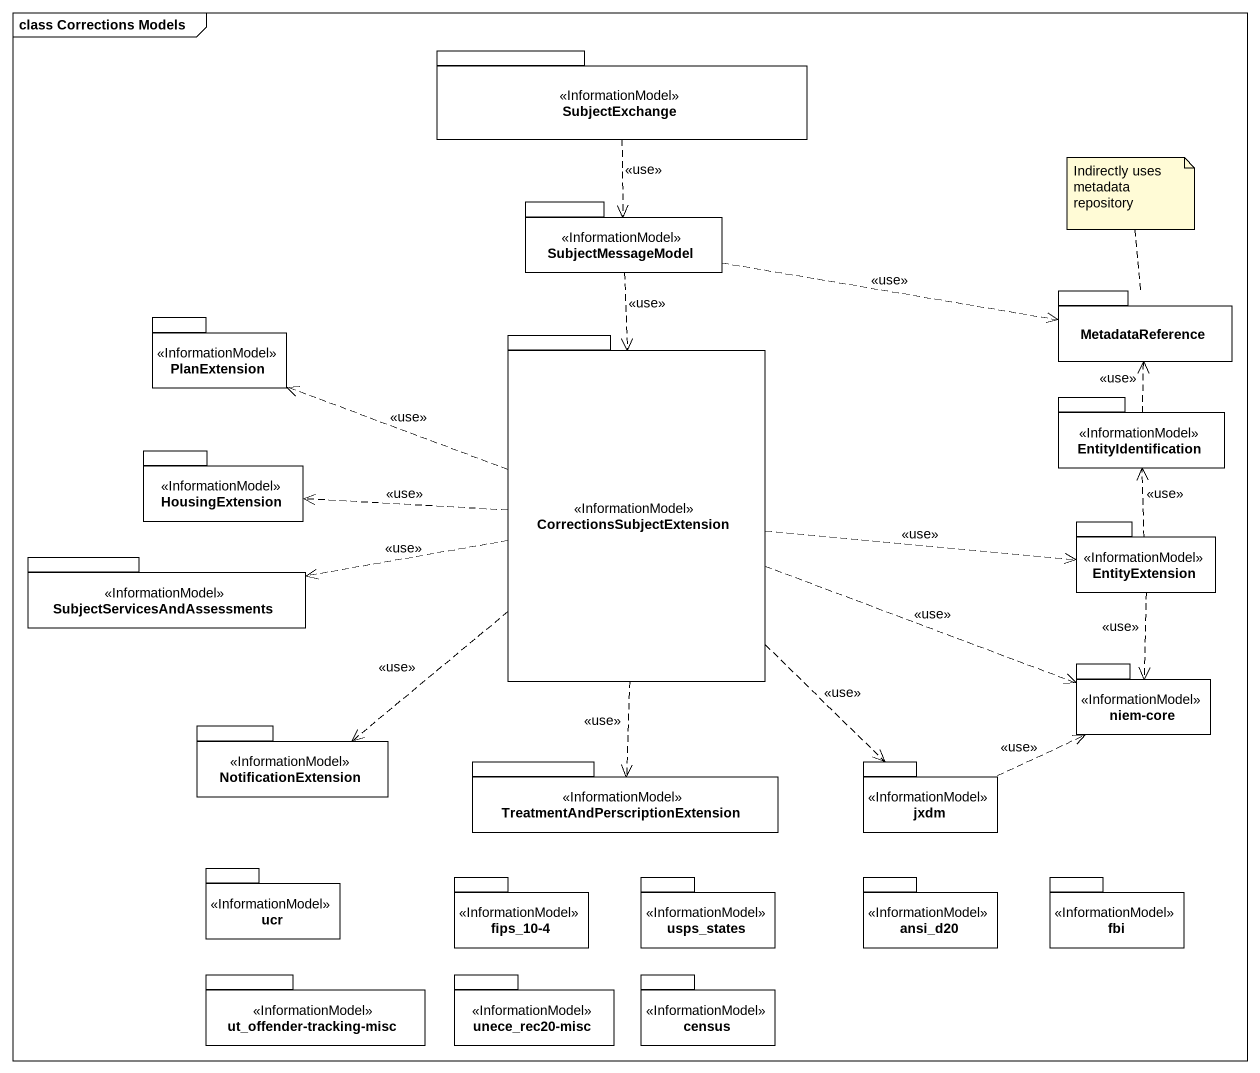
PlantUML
@startuml
mainframe class Corrections Models
package SubjectExchange <<InformationModel>> {
}
package SubjectMessageModel <<InformationModel>> {
}
package MetadataReference {
}
package PlanExtension <<InformationModel>> {
}
package CorrectionsSubjectExtension <<InformationModel>> {
}
package EntityIdentification <<InformationModel>> {
}
package HousingExtension <<InformationModel>> {
}
package EntityExtension <<InformationModel>> {
}
package "SubjectServicesAndAssessments" as SubjectServicesAndAssessment <<InformationModel>> {
}
package "niem-core" as niem_core <<InformationModel>> {
}
package NotificationExtension <<InformationModel>> {
}
package "TreatmentAndPerscriptionExtension" as TreatmentAndPerscriptionExte <<InformationModel>> {
}
package jxdm <<InformationModel>> {
}
package ucr <<InformationModel>> {
}
package "fips_10-4" as fips_10_4 <<InformationModel>> {
}
package usps_states <<InformationModel>> {
}
package ansi_d20 <<InformationModel>> {
}
package fbi <<InformationModel>> {
}
package "ut_offender-tracking-misc" as ut_offender_tracking_misc <<InformationModel>> {
}
package "unece_rec20-misc" as unece_rec20_misc <<InformationModel>> {
}
package census <<InformationModel>> {
}
SubjectExchange ..> SubjectMessageModel : <<use>>
SubjectMessageModel .right.> MetadataReference : <<use>>
SubjectMessageModel ..> CorrectionsSubjectExtension : <<use>>
CorrectionsSubjectExtension .left.> PlanExtension : <<use>>
CorrectionsSubjectExtension .left.> HousingExtension : <<use>>
CorrectionsSubjectExtension .right.> EntityExtension : <<use>>
CorrectionsSubjectExtension .left.> SubjectServicesAndAssessment : <<use>>
CorrectionsSubjectExtension .right.> niem_core : <<use>>
CorrectionsSubjectExtension ..> NotificationExtension : <<use>>
CorrectionsSubjectExtension ..> TreatmentAndPerscriptionExte : <<use>>
CorrectionsSubjectExtension ..> jxdm : <<use>>
EntityIdentification .up.> MetadataReference : <<use>>
EntityExtension .up.> EntityIdentification : <<use>>
EntityExtension ..> niem_core : <<use>>
jxdm .right.> niem_core : <<use>>
note top of MetadataReference : Indirectly uses metadata repository
@enduml
